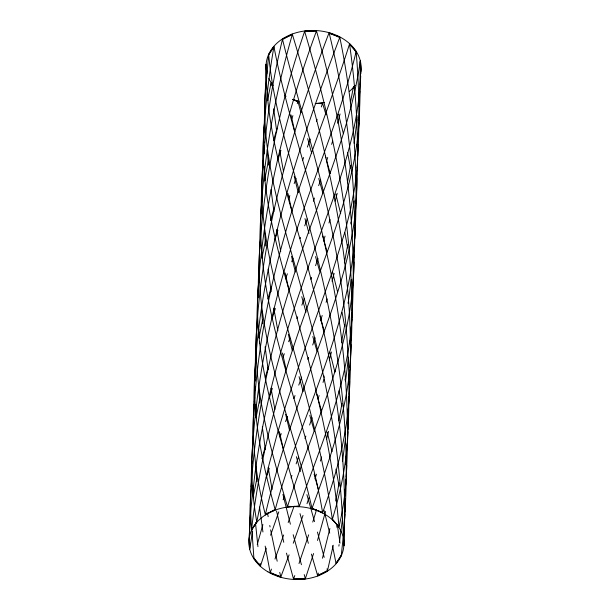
<?xml version="1.0" encoding="UTF-8"?>
<svg xmlns="http://www.w3.org/2000/svg" width="610" height="610" viewBox="0 0 610 610"><rect width="100%" height="100%" fill="white"/><g stroke="black" fill="none" stroke-linecap="round" stroke-linejoin="round"><path stroke-width="0.91" d="M249.62 534.238C249.406 446.505 266.235 359.404 293.585 276.246C315.767 204.495 349.683 135.794 360.289 60.855C363.224 139.217 325.923 211.769 302.408 284.519C288.408 324.688 275.979 365.459 266.814 407.022C261.82 429.592 257.748 452.376 254.721 475.297C252.09 499.537 248.217 524.005 249.734 548.39L249.65 542.107M349.621 381.166C349.789 426.413 337.696 470.729 322.507 512.972L312.122 508.115C331.116 455.464 350.887 401.418 351.009 344.696M252.487 454.099L252.494 452.529M263.962 134.33L263.955 139.835M265.419 95.579L266.135 64.873L266.822 72.125M252.494 451.736C252.731 377.765 264.748 304.115 285.335 233.157C303.444 168.901 329.644 107.299 349.614 43.684L356.034 51.957C339.511 121.138 309.278 186.019 289.193 254.134C265.876 329.438 251.716 407.884 251.122 486.833M256.833 331.276C256.795 228.506 281.21 127.383 316.331 31.323L304.764 30.973C275.453 116.67 257.9 206.965 258.221 297.756M261.095 213.683C261.438 154.841 268.667 95.999 282.605 38.834L292.243 34.785C272.167 104.287 260.31 176.359 259.723 248.773M263.962 133.544L265.159 95.755L268.514 55.815L268.743 54.229L273.867 47.061C266.334 90.303 262.468 134.185 262.552 178.082M358.222 144.555L357.391 164.814L354.883 186.591L350.742 208.673L345.092 231.289L332.763 270.748L300.654 360.685L285.571 406.024L276.909 435.06L268.941 465.094L262.818 491.568L256.696 522.427L251.579 529.594C260.424 449.006 283.772 370.872 311.664 295.019C334.227 231.503 361.638 166.698 359.542 97.935M355.34 225.845L355.325 218.594M346.716 465.346C346.312 486.193 343.75 507.062 338.863 527.314L332.45 519.049C342.896 484.241 349.522 447.923 347.959 411.46M355.317 227.294C351.84 326.792 299.983 415.463 275.072 510.151L265.434 514.199C281.53 444.743 307.859 378.314 331.382 311.191C346.137 268.301 358.017 223.496 356.682 177.769M356.598 191.334C359.061 142.29 356.522 93.04 349.591 44.438L356.065 51.202C359.244 86.102 359.664 121.245 357.811 156.236M348.005 429.387C351.467 361.677 345.115 293.669 331.367 227.339C318.748 163.838 298.015 102.388 282.575 39.589L292.266 34.03C327.509 150.578 357.338 271.511 349.21 394.296M360.845 73.734L361.036 69.769L360.266 61.61L360.182 92.293L358.985 120.627M352.283 311.008C357.254 216.298 342.24 121.466 316.361 30.576L304.741 31.728C336.11 137.273 358.032 247.294 350.437 357.902M352.206 312.579C349.69 380.426 321.325 443.653 299.159 506.689L287.592 506.338C312.602 426.009 353.937 347.952 353.884 261.964M352.069 317.253L352.42 295.522M344.97 511.889C352.222 397.529 327.417 284.275 294.744 175.39C283.68 135.855 272.357 96.037 268.72 54.984L273.898 46.314C286.967 115.465 311.405 181.871 326.175 250.657C342.896 324.68 350.781 400.945 346.167 476.791M356.438 194.476L355.92 203.13M347.883 431.75L347.372 440.397M360.723 76.097L360.205 84.744M353.487 275.407C358.261 194.117 348.485 112.476 329.27 33.504L339.709 36.859C353.358 103.098 358.718 171.174 354.768 238.731M262.361 170.998C259.311 217.267 269.544 263.062 281.606 307.425C301.37 377.468 322.111 447.587 332.419 519.804L338.893 526.567C331.962 440.024 308.058 356.118 284.161 273.051C270.718 224.35 259.288 173.781 264.488 122.953M357.681 158.592L357.079 168.024M349.08 396.653L348.638 403.728M344.841 514.245L344.406 521.321M351.711 321.234L351.856 318.87M353.304 278.549L352.9 284.832M350.338 359.473L349.804 367.327M354.623 241.095L353.983 250.519M346.03 479.147L345.443 487.786M358.84 122.991L358.352 130.052M262.452 169.549L263.162 160.865M351.398 325.946L350.491 337.704M347.166 443.539L346.823 448.251M254.057 404.712C251.167 441.762 256.314 479.094 265.403 514.954L275.095 509.396C261.85 461.244 250.748 411.239 255.887 361.006M359.77 91.027L359.092 99.651M355.599 207.835L355.302 211.762M348.188 410.004L348.31 408.433M345.207 490.928L345.321 489.357M356.667 173.514L356.225 179.004M348.135 410.789L347.555 417.842M345.146 491.713L344.688 497.196M265.678 85.377C259.639 153.628 282.575 219.768 300.318 284.588C312.541 327.86 323.681 371.513 331.276 415.86C339.076 458.537 341.951 501.877 343.865 545.126C347.982 458.278 335.21 371.398 313.021 287.562C295.225 213.858 265.022 141.146 266.158 64.119L266.883 73.779M257.084 323.43C251.587 386.183 270.375 447.572 287.569 507.085L299.19 505.934C280.036 432.147 250.687 357.399 258.945 279.723M353.617 255.224L353.083 261.484M357.796 137.113L357.384 141.81M349.194 375.173L348.79 379.87M346.198 456.089L345.855 460.001M260.112 242.147C252.471 334.227 292.426 420.801 312.099 508.862L322.537 512.217C305.015 406.809 251.35 305.93 262.17 196.992M254.294 401.822L254.706 397.476M358.817 102.785L358.527 105.911M354.448 221.948L354.662 219.6M350.285 340.06L349.934 343.971M344.482 499.544L344.627 497.981M351.657 300.517L351.368 303.643M343.125 537.791L341.257 555.771L336.133 562.938M251.648 478.758L250.382 504.805L251.549 530.342L256.726 521.68C251.869 493.604 250.252 464.858 253.409 436.501M356.949 146.499L357.17 144.158M348.424 383.774L348.577 382.211M345.412 464.69L345.557 463.127M250.496 516.334L248.987 539.484L249.711 549.145L252.639 530.906M357.17 119.179L354.113 143.197M348.569 357.231L345.512 381.25M351.261 279.441L348.157 303.444M354.044 200.865L351.024 224.091M345.443 438.918L342.53 461.373M342.485 519.049L339.442 542.267M252.433 471.507L252.609 470.058M263.955 153.621L264.138 152.165M338.87 546.11L339.099 544.577M264.42 180.972L268.522 160.293M256.063 417.56L259.921 398.345M350.597 165.409L347.387 182.825M347.731 244.762L344.375 262.925M341.996 403.469L338.786 420.877M339.129 482.823L335.774 500.985M267.615 99.666L271.137 82.685L272.883 84.935M259.014 337.719L262.567 319.991M344.734 324.878L341.508 342.279M261.964 257.877L265.541 240.142M253.371 495.938L256.947 478.194M336.728 527.162L337.139 524.882M350.399 102.716L353.304 87.573L354.837 85.423M333.251 545.249L327.395 571.166L317.757 575.215L318.359 573.11M329.88 528.504L322.461 558.234M335.103 372.008L335.614 369.805M340.06 113.948L337.597 123.25M331.459 352L329.377 359.885M337.193 193.301L335.111 201.178M334.143 273.371L332.053 281.248M328.592 431.354L326.51 439.238M325.542 511.432L317.513 540.437M257.26 544.516L262.91 524.531M270.497 220.515L274.065 208.162M261.904 458.567L265.464 446.223M273.509 140.651L277.085 128.291M267.92 298.847L271.511 286.479M265.335 377.178L268.491 366.351M329.987 219.539L328.973 223.024M327.128 298.892L326.106 302.377M321.592 456.898L320.38 461.084M332.656 140.887L331.642 144.372M324.055 378.947L323.041 382.424M316.537 509.762L312.755 522.068M325.046 236.139L323.567 240.919M316.445 474.199L314.966 478.972M327.7 157.471L326.434 161.566M322.179 315.492L320.486 320.952M319.099 395.532L318.046 398.94M313.578 553.552L305.236 579.027L293.669 578.676L294.775 575.55M274.835 239.753L277.885 230.229M266.235 477.813L269.284 468.282M277.863 159.873L280.928 150.342M272.296 318.054L275.369 308.507M269.269 397.933L272.327 388.395M266.25 548.169L260.386 566.316L253.966 558.043M308.668 534.833L298.991 563.541M320.631 179.706L318.664 185.653M317.978 258.396L315.576 265.663M315.118 337.749L312.709 345.016M312.03 417.758L309.628 425.025M308.95 497.775L306.983 503.715M321.31 106.956L322.408 103.662L315.286 103.448M316.46 121.26L317.124 119.324M313.372 201.254L314.478 198.037M310.947 279.319L311.611 277.39M307.859 359.313L308.523 357.384M270.573 535.237L278.778 511.866M305.877 436.089L304.992 438.666M303.017 515.442L293.257 543.236M271.465 569.092L270.321 572.393L280.707 577.251L289.079 554.856M310.246 139.019L307.371 147.094M307.158 218.99L304.725 225.83M301.653 377.071L298.77 385.146M298.565 457.05L296.125 463.882M291.694 119.072L292.907 115.671M288.621 198.982L289.834 195.596M285.556 278.9L287.379 273.814M283.093 357.125L284.306 353.731M304.298 298.343L301.858 305.175M280.028 437.042L281.233 433.649M274.988 559.073L283.658 534.985M294.104 506.14L288.179 522.541M297.245 103.631L297.878 101.885L293.082 99.644M296.071 178.326L294.173 183.564M302.537 160.514L303.627 157.487M291.725 261.751L292.991 258.259M300.105 238.655L300.539 237.442M288.644 341.684L289.91 338.199M297.017 318.611L297.672 316.796M285.571 421.617L287.47 416.378M293.936 398.566L295.026 395.547M291.069 477.92L291.946 475.503M283.124 499.811L284.39 496.319M353.274 88.32L354.685 85.957M341.28 555.016L336.102 563.686L332.526 545.866M315.279 103.624L322.431 102.915L326.045 114.817M292.686 99.46L297.901 101.138L300.943 112.675M273.051 85.461L271.107 83.433L271.313 85.751M318.725 178.455L322.842 192.974M315.515 256.581L319.64 271.13M312.823 336.552L316.941 351.085M309.781 415.288L314.241 431.034M306.914 494.641L314.546 521.626M308.363 543.319L299.998 513.628M304.222 574.605L305.259 578.272L293.639 579.424L286.486 553.133M325.404 156.137L325.908 157.914M326.403 159.683L330.307 173.659M322.705 236.078L327.128 251.861M320.006 316.026L324.421 331.794M316.803 394.19L321.706 411.719M314.104 474.138L318.527 489.921M311.405 554.078L317.734 575.97L327.425 570.411L327.036 568.794M301.431 564.715L293.174 534.718M311.718 153.446L307.676 138.607M309.034 233.439L304.985 218.609M305.991 312.152L301.767 296.658M303.124 391.506L299.075 376.66M317.452 532.072L324.2 557.372M300.433 471.499L296.384 456.669M323.818 375.661L324.291 377.376M332.625 272.243L337.559 291.908M324.024 510.296L329.713 533.186M290.383 524.181L282.941 494.39M338.504 114.093L343.415 133.743M335.782 194.003L340.677 213.63M329.903 352.153L334.814 371.803M327.181 432.055L332.076 451.69M295.377 272.052L291.542 256.33M298.244 192.699L294.241 176.29M292.342 350.727L288.347 334.303M289.475 430.08L285.648 414.35M283.78 542.298L276.543 510.989M279.746 572.363L280.73 576.496L270.291 573.141L265.175 546.118M291.954 211.113L288.012 193.576M283.353 449.173L279.41 431.636M294.821 131.768L291.031 114.932M288.926 289.773L285.144 272.929M286.06 369.126L282.43 352.992M277.176 561.215L270.604 529.831M335.942 469.128L339.114 486.101M347.616 152.759L350.498 168.185M339.015 390.819L341.897 406.245M344.856 232.631L347.715 248.041M342.096 312.503L344.673 326.38M277.87 330.772L273.776 308.065M283.467 171.349L279.632 150.098M280.737 251.427L276.765 229.452M274.866 409.401L271.031 388.158M272.136 489.479L268.164 467.512M269.772 525.469L270.047 526.926M268.164 516.7L267.515 513.018M337.345 525.035L340.029 543.152M262.925 531.973L259.547 507.055M271.183 291.671L268.148 268.995M276.696 131.47L273.699 108.771M273.943 211.571L271.015 189.641M268.103 369.523L265.098 346.823M265.342 449.623L262.323 426.939M260.089 563.304L260.409 565.562L253.935 558.798L252.014 531.569M345.039 378.955L345.245 380.457M351.047 222.254L351.246 223.748M348.249 302.102L348.44 303.597M257.938 546.629L255.476 522.839M356.88 115.328L357.147 118.279M345.458 433.23L345.595 434.709M265.579 244.458L265.716 245.998M268.446 165.104L267.226 149.61M262.712 323.811L261.598 309.872M259.845 403.157L258.625 387.67M265.51 243.687L264.412 229.741M256.909 481.74L255.704 466.246M259.547 341.638L259.639 343.201M253.676 498.012L253.081 485.507M267.965 100.467L267.508 91.096M265.144 180.598L264.481 166.53M259.364 338.527L258.907 329.148M256.505 417.873L255.887 404.59M262.193 258.388L261.682 247.454M353.518 248.865L353.655 251.785M359.343 92.102L359.503 96.479M350.742 330.162L350.857 333.075M356.553 173.4L356.606 174.856M343.735 530.669L343.842 545.881C342.454 530.136 346.137 514.405 345.275 498.568M353.754 254.698L353.83 257.603M345.153 492.75L345.199 494.207M350.902 334.532L351.009 340.349M264.084 152.416L264.115 153.987M264.046 150.06L264.069 151.631M255.483 390.476L255.422 386.549M264.008 147.704L264.031 149.275M263.985 145.348L264 146.918M252.502 461.183L252.525 463.539M263.955 140.628L263.962 142.984M255.354 378.68L255.361 381.044M255.354 377.895C253.874 259.25 286.761 143.678 328.691 33.748L329.293 32.749L339.678 37.606C294.066 158.63 251.892 284.359 253.958 415.349M354.967 85.507A47.534 36.463 2.1 0 1 349.294 91.546M324.375 102.625A47.534 36.463 2.1 0 1 316.659 103.387M298.991 101.435A47.534 36.463 2.1 0 1 292.785 99.422M286.082 96.273A47.534 36.463 2.1 0 1 284.504 95.351M272.395 84.508A47.534 36.463 2.1 0 1 268.85 78.553M266.646 71.858A47.534 36.463 2.1 0 1 312.747 30.462A47.534 36.463 2.1 0 1 360.784 71.957M267.942 571.845A47.534 36.463 2.1 0 0 343.59 548.07A47.534 36.463 2.1 0 0 277.672 509.258A47.534 36.463 2.1 0 0 267.942 571.845"/></g></svg>
